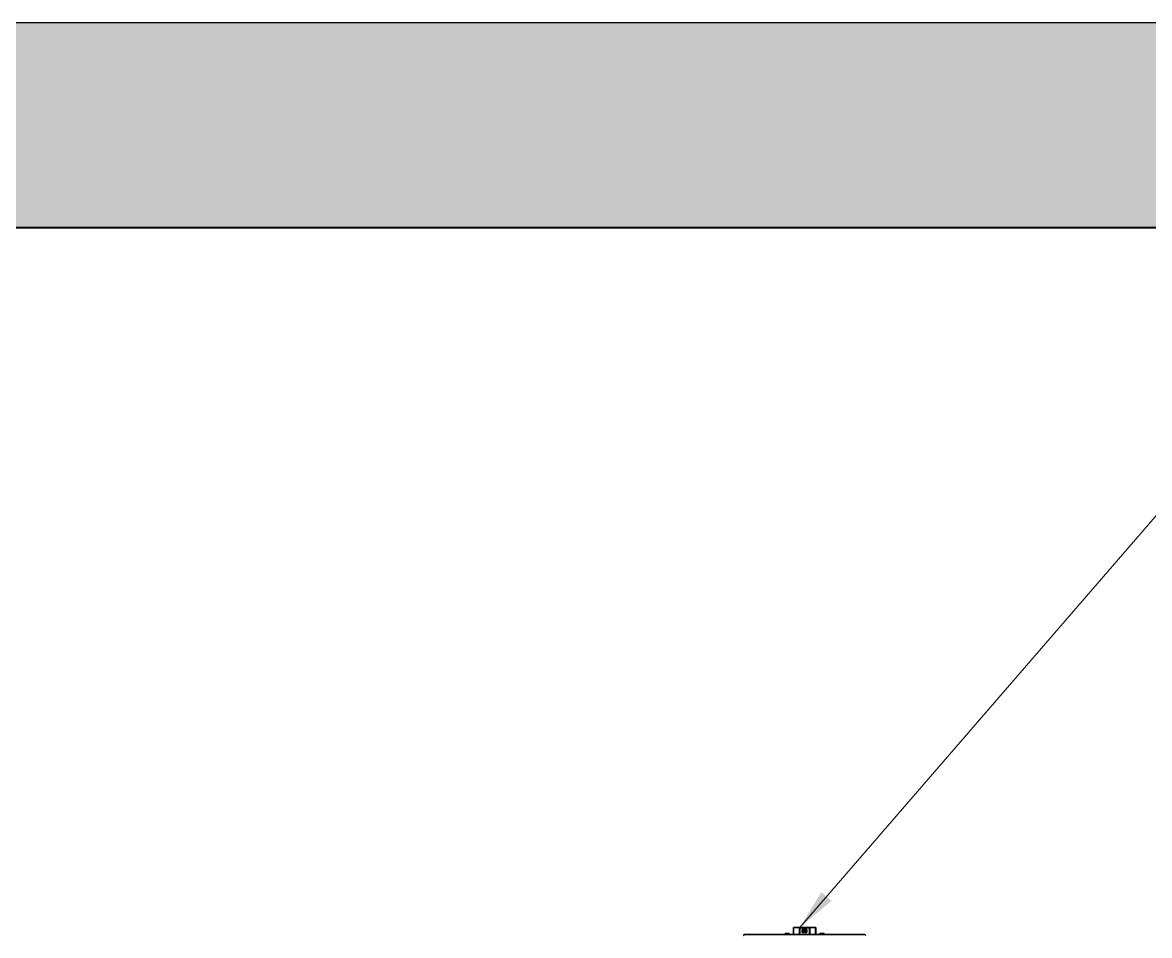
# Model space of a CAD drawing. Header units: inches. Extents: x -12478 to 399182, y -23212 to 525552.
# Drawn here: x 63565 to 64664, y -5618 to -4729 of the extents above; entities that cross this region are included whole.
import ezdxf

# ---------------------------------------------------------------- set-up
doc = ezdxf.new("R2010")
doc.units = ezdxf.units.IN
doc.header["$LTSCALE"] = 1000
doc.header["$MEASUREMENT"] = 0
doc.linetypes.add('DASHED', pattern=[0.75, 0.5, -0.25])
doc.linetypes.add('HIDDEN', pattern=[0.375, 0.25, -0.125])
for name, color, linetype in [('A-Hidden', 8, 'HIDDEN'), ('CQ Light Elevation', 4, 'Continuous'), ('Layer3', 3, 'Continuous'), ('Layer7', 8, 'Continuous')]:
    doc.layers.add(name, color=color, linetype=linetype)
doc.layers.add('CQ Lighting', color=5, linetype='Continuous', lineweight=0)
doc.layers.add('ID-NOTES', color=3, linetype='Continuous', lineweight=0)
doc.styles.add('ZZ-Dim All', font='romans.shx', dxfattribs={"width": 0.8})
doc.dimstyles.new('DIM 0200', dxfattribs={"dimscale": 200, "dimtxt": 1, "dimasz": 0.8, "dimexe": 0.5, "dimexo": 1, "dimgap": 0.4, "dimtad": 1, "dimdec": 0, "dimrnd": 10, "dimdsep": 46, "dimtxsty": 'ZZ-Dim All', "dimblk1": 'ARCHTICK', "dimblk2": 'ARCHTICK', "dimsah": 1, "dimcen": 1, "dimdle": 0.5, "dimclrd": 256, "dimclre": 256, "dimclrt": 256, "dimadec": 0, "dimazin": 2, "dimtfac": 1, "dimtdec": 0, "dimtix": 1, "dimtmove": 2, "dimatfit": 2, "dimfxl": 1, "dimfxlon": 1, "dimtolj": 1, "dimtzin": 0, "dimlwd": -1, "dimlwe": -1, "dimarcsym": 0})

# ---------------------------------------------------------------- blocks, each defined once
blk = doc.blocks.new('T.HC0E0.HQ12 side 2')
at = {"layer": 'CQ Lighting', "color": 1, "lineweight": 35, "ltscale": 0.0125}
for p, q in [((441992.4, 518985.6), (441992.9, 518985.6)), ((442013.7, 518985.6), (442014.2, 518985.6))]:
    blk.add_line(p, q, dxfattribs=at)
at = {"layer": 'CQ Lighting', "color": 1, "lineweight": 35, "ltscale": 0.1675}
for p, q in [((441992.4, 518985.6), (441992.4, 518978.9)), ((441998.3, 518978.9), (441998.3, 518985.6)), ((442008.3, 518985.6), (442008.3, 518978.9)), ((442014.2, 518985.6), (442014.2, 518978.9))]:
    blk.add_line(p, q, dxfattribs=at)
at = {"layer": 'CQ Lighting', "color": 1, "lineweight": 35, "ltscale": 0.135001}
for p, q in [((441992.9, 518985.6), (441998.3, 518985.6)), ((442008.3, 518985.6), (442013.7, 518985.6))]:
    blk.add_line(p, q, dxfattribs=at)
at = {"layer": 'CQ Lighting', "color": 1, "lineweight": 13, "ltscale": 0.1675}
for p, q in [((441992.9, 518985.6), (441992.9, 518978.9)), ((442013.7, 518985.6), (442013.7, 518978.9))]:
    blk.add_line(p, q, dxfattribs=at)
at = {"layer": 'CQ Lighting', "color": 1, "lineweight": 35, "ltscale": 0.005}
for p, q in [((441998.3, 518985.3), (441998.5, 518985.3)), ((442008.1, 518985.3), (442008.3, 518985.3))]:
    blk.add_line(p, q, dxfattribs=at)
at = {"layer": 'CQ Lighting', "color": 1, "lineweight": 13, "ltscale": 0.005}
for p, q in [((441998.3, 518984.6), (441998.5, 518984.6)), ((442008.1, 518984.6), (442008.3, 518984.6))]:
    blk.add_line(p, q, dxfattribs=at)
at = {"layer": 'CQ Lighting', "color": 1, "lineweight": 35, "ltscale": 0.239999}
blk.add_line((441998.5, 518985.6), (442008.1, 518985.6), dxfattribs=at)
at = {"layer": 'CQ Lighting', "color": 1, "lineweight": 35, "ltscale": 0.02}
for p, q in [((441998.5, 518984.8), (441998.5, 518985.6)), ((442001.2, 518982.3), (442001.2, 518983.1)), ((442005.4, 518982.3), (442005.4, 518983.1)), ((442008.1, 518984.8), (442008.1, 518985.6))]:
    blk.add_line(p, q, dxfattribs=at)
at = {"layer": 'CQ Lighting', "color": 1, "lineweight": 13, "ltscale": 0.239999}
blk.add_line((441998.5, 518984.8), (442008.1, 518984.8), dxfattribs=at)
at = {"layer": 'CQ Lighting', "color": 1, "lineweight": 35, "ltscale": 0.1425}
for p, q in [((441998.5, 518979.1), (441998.5, 518984.8)), ((442008.1, 518979.1), (442008.1, 518984.8))]:
    blk.add_line(p, q, dxfattribs=at)
at = {"layer": 'CQ Lighting', "color": 1, "lineweight": 35, "ltscale": 0.0675}
for p, q in [((442001, 518980.8), (442001, 518983.5)), ((442005.6, 518983.5), (442005.6, 518980.8))]:
    blk.add_line(p, q, dxfattribs=at)
at = {"layer": 'CQ Lighting', "color": 1, "lineweight": 35, "ltscale": 0.114999}
for p, q in [((442001, 518983.5), (442005.6, 518983.5)), ((442005.6, 518980.8), (442001, 518980.8))]:
    blk.add_line(p, q, dxfattribs=at)
at = {"layer": 'CQ Lighting', "color": 1, "lineweight": 35, "ltscale": 0.104999}
for p, q in [((442001.2, 518983.1), (442005.4, 518983.1)), ((442001.2, 518982.3), (442005.4, 518982.3)), ((442001.2, 518981), (442005.4, 518981))]:
    blk.add_line(p, q, dxfattribs=at)
at = {"layer": 'CQ Lighting', "color": 1, "lineweight": 35, "ltscale": 0.0325}
for p, q in [((442001.2, 518981), (442001.2, 518982.3)), ((442005.4, 518981), (442005.4, 518982.3))]:
    blk.add_line(p, q, dxfattribs=at)
at = {"layer": 'CQ Lighting', "color": 1, "lineweight": 35}
for q in [(441946, 518978.9), (442060.6, 518978.9)]:
    blk.add_line((442003.3, 518978.9), q, dxfattribs=at)
at = {"layer": 'CQ Lighting', "color": 1, "lineweight": 35, "ltscale": 0.073982}
for p, q in [((441987.3, 518979.9), (441984.3, 518979.9)), ((442021.3, 518979.9), (442018.3, 518979.9))]:
    blk.add_line(p, q, dxfattribs=at)
at = {"layer": 'CQ Lighting', "color": 1, "lineweight": 35, "ltscale": 0.025}
for p, q in [((441984.3, 518978.9), (441984.3, 518979.9)), ((441988.3, 518978.9), (441988.3, 518979.9)), ((442018.3, 518978.9), (442018.3, 518979.9)), ((442022.3, 518978.9), (442022.3, 518979.9))]:
    blk.add_line(p, q, dxfattribs=at)
at = {"layer": 'CQ Lighting', "color": 1, "lineweight": 35, "ltscale": 0.026018}
for p, q in [((441988.3, 518979.9), (441987.3, 518979.9)), ((442022.3, 518979.9), (442021.3, 518979.9))]:
    blk.add_line(p, q, dxfattribs=at)
at = {"layer": 'CQ Lighting', "color": 1, "lineweight": 35}
for centre, radius, start, end in [((441946, 518975.4), 3.5, 90, 135), ((442000.5, 518979.1), 2, 180, 185.7391), ((442006.1, 518979.1), 2, 354.2609, 0), ((442060.6, 518975.4), 3.5, 45, 90)]:
    blk.add_arc(centre, radius, start, end, dxfattribs=at)
blk = doc.blocks.new('_ARCHTICK')
at = {"color": 0, "linetype": 'ByBlock', "const_width": 0.15}
blk.add_lwpolyline([(-0.5, -0.5), (0.5, 0.5)], dxfattribs=at)

msp = doc.modelspace()

# ---------------------------------------------------------------- hatches: boundary and pattern name
at = {"layer": 'Layer7'}
h = msp.add_hatch(dxfattribs=at)
h.set_pattern_fill('AR-CONC', color=256, scale=10, style=0)
h.set_pattern_definition([(50, (19712.31, 1348.62), (71.72602, -6.27521), [7.5, -82.5]), (355, (19712.31, 1348.62), (-13.87513, 75.21921), [6, -66]), (100.4514, (19718.285, 1348.095), (57.85094, 68.94395), [6.37402, -70.11421]), (46.1842, (19712.31, 1368.62), (106.7241, -16.5519), [11.25, -123.75]), (96.6356, (19721.2, 1367.24), (93.46627, 97.41179), [9.56103, -105.1713]), (351.1842, (19712.31, 1368.62), (93.4662, 97.41186), [9, -99]), (21, (19722.31, 1363.62), (59.690705, -40.26189), [7.5, -82.5]), (326, (19722.31, 1363.62), (24.33153, 72.515), [6, -66]), (71.4514, (19727.28, 1360.26), (84.02226, 32.25305), [6.37402, -70.11421]), (37.5, (19712.308, 1348.618), (1.215986, 33.289385), [0, -65.2, 0, -67, 0, -66.25]), (7.5, (19712.308, 1348.618), (26.306954, 39.44117), [0, -38.2, 0, -63.7, 0, -25.25]), (327.5, (19690.008, 1348.618), (53.382244, -2.255487), [0, -25, 0, -78, 0, -103.5]), (317.5, (19680.01, 1348.62), (58.318617, 10.0105), [0, -32.5, 0, -51.8, 0, -73.5])])
h.paths.add_polyline_path([(65312.6, -4928.6), (65312.6, -4728.6), (61814.5, -4728.6), (61814.5, -4928.6)])

# ---------------------------------------------------------------- linework, layer by layer
at = {"layer": 'A-Hidden', "linetype": 'DASHED', "lineweight": 0, "ltscale": 10}
msp.add_line((67444.5, -4928.1, 0), (60265.1, -4928.1, 0), dxfattribs=at)
at = {"layer": 'Layer3'}
for p, q in [((61814.5, -4728.6, 0), (65312.6, -4728.6, 0)), ((61814.5, -4928.6, 0), (65312.6, -4928.6, 0))]:
    msp.add_line(p, q, dxfattribs=at)

# ---------------------------------------------------------------- block references
at = {"layer": 'CQ Light Elevation', "xscale": -1}
msp.add_blockref('T.HC0E0.HQ12 side 2', (506331.3, -524596.3, 0), dxfattribs=at)

# ---------------------------------------------------------------- leaders
at = {"layer": 'ID-NOTES'}
msp.add_leader([(64323.2, -5610.7), (64796, -5064.6), (65761, -5064.6)], dimstyle='DIM 0200', override={"dimasz": 0.2, "dimtad": 0, "dimclrd": 8}, dxfattribs=at)

doc.saveas('drawing.dxf')
